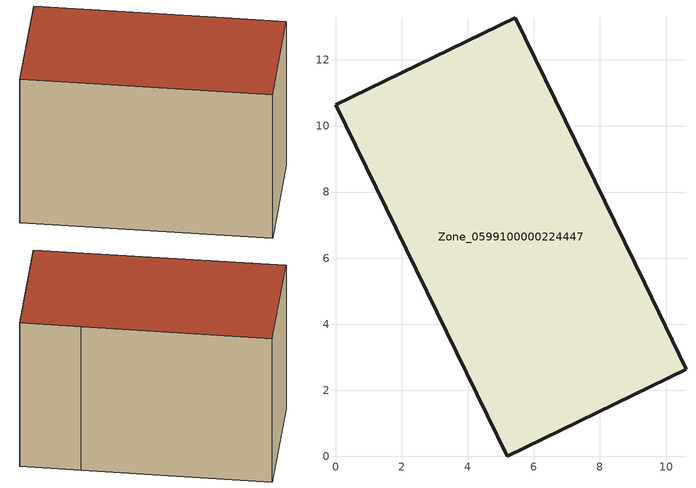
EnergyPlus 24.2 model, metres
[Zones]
Zone_0599100000224447
 floor ground (C_G): 5.19,0 0,10.64 5.44,13.28 9.36,5.24 10.6,2.64 z0
 wall outside (C_F): 5.19,0 10.6,2.64 9.36,5.24 5.44,13.28 0,10.64 5.19,0 z0:8.1
 roof outside (C_R): 0,10.64 5.19,0 10.6,2.64 9.36,5.24 5.44,13.28 z8.1
[BUILDING]
Pand.0599100000224447: North Axis=0; Terrain=City; Loads Convergence Tolerance Value=0.04; Temperature Convergence Tolerance Value=0.4; Solar Distribution=FullExterior; Maximum Number of Warmup Days=25; Minimum Number of Warmup Days=1
[Site:Location]
Rotterdam.The.Hague.AP_ZH_NLD Design_Conditions: Latitude=51.96; Longitude=4.45; Time Zone=1; Elevation=-4.5
[SITE:GROUNDTEMPERATURE:BUILDINGSURFACE]
18, 18, 18, 18, 18, 18, 18, 18, 18, 18, 18, 18
[MATERIAL] Thermal Absorptance=0.9; Solar Absorptance=0.7; Visible Absorptance=0.7
Name | Roughness | Thickness | Conductivity | Density | Specific Heat
G.TI.1965-1974 | MediumSmooth | 0.15 | 0.882353 | 540 | 1210
F.TI.1965-1974 | Rough | 0.3 | 0.697674 | 1920 | 840
R.TI.1965-1974 | MediumRough | 0.2 | 0.232558 | 1500 | 1000
[CONSTRUCTION]
C_G: G.TI.1965-1974
C_F: F.TI.1965-1974
C_R: R.TI.1965-1974
[ZONE]
Zone_0599100000224447: Type=1; Multiplier=1; Ceiling Height=Autocalculate; Volume=Autocalculate; Floor Area=autocalculate; Part of Total Floor Area=Yes
[ZONEINFILTRATION:DESIGNFLOWRATE]
Infil_Zone_0599100000224447: Zone or ZoneList or Space or SpaceList=Zone_0599100000224447; Schedule=AlwaysOn; Design Flow Rate Calculation Method=Flow/Area; Flow Rate per Floor Area=0.003; Constant Term Coefficient=1; Temperature Term Coefficient=0; Velocity Term Coefficient=0; Velocity Squared Term Coefficient=0
[HVACTEMPLATE:ZONE:IDEALLOADSAIRSYSTEM]
Zone_0599100000224447: Maximum Heating Supply Air Temperature=50; Minimum Cooling Supply Air Temperature=13; Maximum Heating Supply Air Humidity Ratio=0.0156; Minimum Cooling Supply Air Humidity Ratio=0.0077; Heating Limit=NoLimit; Cooling Limit=NoLimit; Dehumidification Control Type=ConstantSensibleHeatRatio; Cooling Sensible Heat Ratio=0.7; Dehumidification Setpoint=60; Humidification Control Type=None; Humidification Setpoint=30; Outdoor Air Method=None; Outdoor Air Flow Rate per Person=0.00944; Outdoor Air Flow Rate per Zone Floor Area=0; Outdoor Air Flow Rate per Zone=0; Demand Controlled Ventilation Type=None; Outdoor Air Economizer Type=NoEconomizer; Heat Recovery Type=None; Sensible Heat Recovery Effectiveness=0.7; Latent Heat Recovery Effectiveness=0.65
[ZONECONTROL:THERMOSTAT]
ThermostatControl_Zone_0599100000224447: Zone or ZoneList=Zone_0599100000224447; Control Type Schedule=DualSetpointControlType; Control 1=Thermostat_Zone_0599100000224447; Temperature Difference Between Cutout And Setpoint=0
[THERMOSTATSETPOINT:DUALSETPOINT]
Thermostat_Zone_0599100000224447: Heating Setpoint Temperature Schedule=HeatingSetpoint_Zone_0599100000224447; Cooling Setpoint Temperature Schedule=CoolingSetpoint_Zone_0599100000224447
[SCHEDULE:COMPACT]
HeatingSetpoint_Zone_0599100000224447: Through: 12/31, For: AllDays, Until: 24:00, 21
CoolingSetpoint_Zone_0599100000224447: Through: 12/31, For: AllDays, Until: 24:00, 24
DualSetpointControlType: Through: 12/31, For: AllDays, Until: 24:00, 4
AlwaysOn: Through: 12/31, For: AllDays, Until: 24:00, 1
